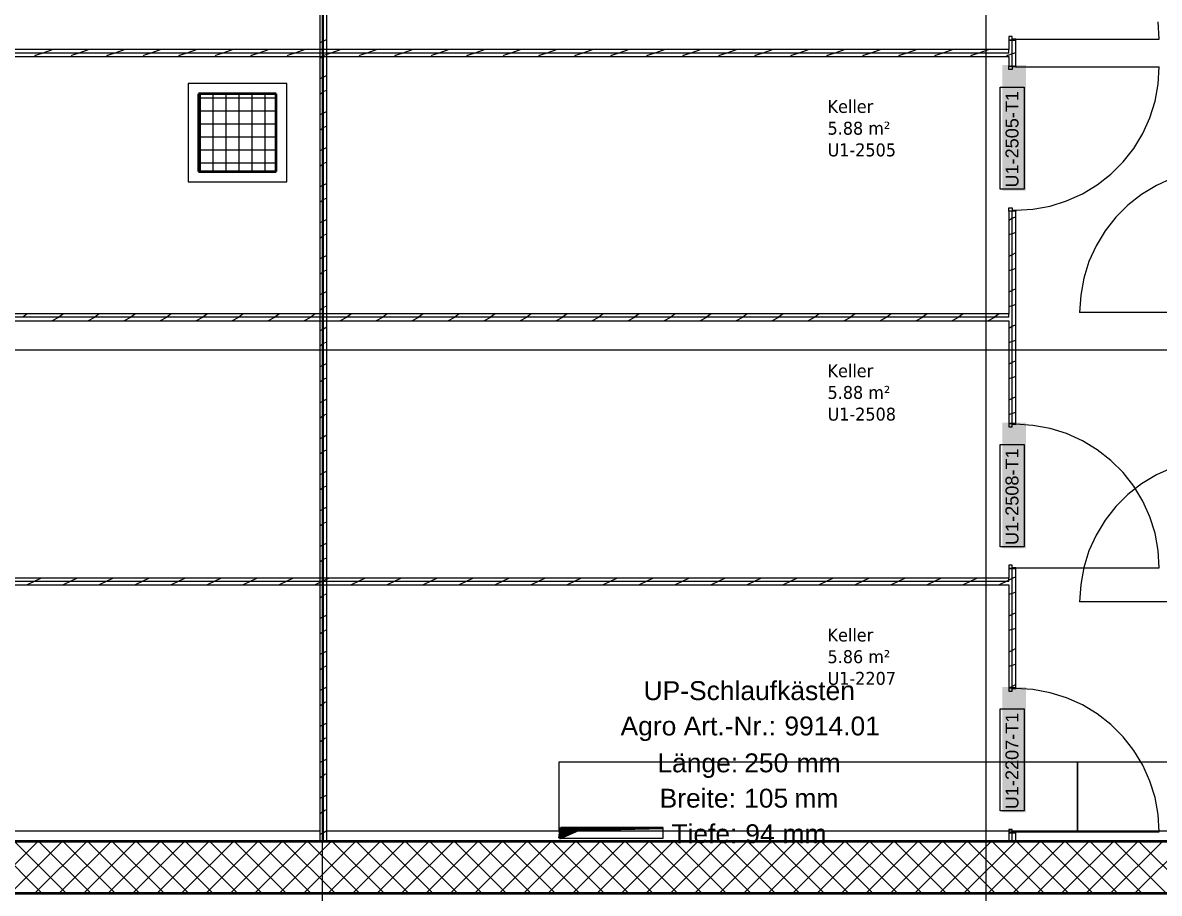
# Model space of a CAD drawing. Extents: x -882 to 613, y -179 to 707.
# Drawn here: x 176.6 to 308.1, y -84.8 to 16 of the extents above; entities that cross this region are included whole.
import ezdxf
from ezdxf.lldxf.tags import DXFTag

# ---------------------------------------------------------------- set-up
doc = ezdxf.new("R2010")
doc.units = 0
doc.linetypes.add('_Hiddenline_', pattern=[3, 2, -1])
doc.layers.get('0').update_dxf_attribs({"lineweight": 13})
for name, color, linetype, lineweight in [('A-AREA-____-IDEN', 7, 'Continuous', 5), ('A-DOOR-____-IDEN', 7, 'Continuous', 5), ('A-DOOR-FRAM-MCUT', 7, 'Continuous', 9), ('A-DOOR-OPNG-OTLN', 7, 'Continuous', 9), ('A-FLOR-____-OVHD', 7, 'Strichpunkt - Fein', 9), ('A-WALL-____-MCUT', 7, 'Continuous', 35), ('A-WALL-____-PATT', 7, 'Continuous', 35), ('A-WALL-FNSH-MCUT', 7, 'Continuous', 35), ('S-COLS-____-MCUT', 7, 'Continuous', 35), ('S-COLS-____-OTLN', 7, 'Continuous', 9), ('S-GRID-____-OTLN', 7, 'Continuous', 5)]:
    doc.layers.add(name, color=color, linetype=linetype, lineweight=lineweight)
doc.layers.add('EL01_WAN_Röhre Decke Typ', color=1, linetype='Continuous', lineweight=13, true_color=0xff0000)
doc.layers.add('EL01_WAN_Trassen', color=40, linetype='Continuous', lineweight=13, true_color=0xffbf00)
doc.styles.get("Standard").update_dxf_attribs({"font": 'arial.ttf'})
tags = doc.linetypes.add('_Rasterlinie_', pattern=[0.375, 0.2, -0.05, 0.075, -0.05]).pattern_tags.tags
tags[10:11] = [DXFTag(74, 4), DXFTag(75, 0), DXFTag(340, '0'), DXFTag(46, 1.0), DXFTag(50, 0.0), DXFTag(44, 0.0), DXFTag(45, 0.0)]
tags[8:9] = [DXFTag(74, 4), DXFTag(75, 0), DXFTag(340, '0'), DXFTag(46, 1.0), DXFTag(50, 0.0), DXFTag(44, 0.0), DXFTag(45, 0.0)]
tags[6:7] = [DXFTag(74, 4), DXFTag(75, 0), DXFTag(340, '0'), DXFTag(46, 1.0), DXFTag(50, 0.0), DXFTag(44, 0.0), DXFTag(45, 0.0)]
tags[4:5] = [DXFTag(74, 4), DXFTag(75, 0), DXFTag(340, '0'), DXFTag(46, 1.0), DXFTag(50, 0.0), DXFTag(44, 0.0), DXFTag(45, 0.0)]
tags = doc.linetypes.add('Strichpunkt - Fein', pattern=[0.2, 0.1, -0.05, 0, -0.05]).pattern_tags.tags
tags[10:11] = [DXFTag(74, 4), DXFTag(75, 0), DXFTag(340, '0'), DXFTag(46, 1.0), DXFTag(50, 0.0), DXFTag(44, 0.0), DXFTag(45, 0.0)]
tags[8:9] = [DXFTag(74, 4), DXFTag(75, 0), DXFTag(340, '0'), DXFTag(46, 1.0), DXFTag(50, 0.0), DXFTag(44, 0.0), DXFTag(45, 0.0)]
tags[6:7] = [DXFTag(74, 4), DXFTag(75, 0), DXFTag(340, '0'), DXFTag(46, 1.0), DXFTag(50, 0.0), DXFTag(44, 0.0), DXFTag(45, 0.0)]
tags[4:5] = [DXFTag(74, 4), DXFTag(75, 0), DXFTag(340, '0'), DXFTag(46, 1.0), DXFTag(50, 0.0), DXFTag(44, 0.0), DXFTag(45, 0.0)]

# ---------------------------------------------------------------- blocks, each defined once
blk = doc.blocks.new('Referenz-A0UJ2IESXE', base_point=(-902.38, -164.15))
at = {"layer": 'A-DOOR-____-IDEN', "color": 0, "linetype": 'Continuous', "ltscale": 0.13}
for p, q in [((289.7, -3.31), (289.7, 8.53)), ((289.7, 8.53), (292.48, 8.53)), ((292.48, 8.53), (292.48, -3.31)), ((292.48, -3.31), (289.7, -3.31)), ((289.7, -44.69), (289.7, -32.85)), ((289.7, -32.85), (292.48, -32.85)), ((292.48, -32.85), (292.48, -44.69)), ((292.48, -44.69), (289.7, -44.69)), ((289.7, -75.28), (289.7, -63.44)), ((289.7, -63.44), (292.48, -63.44)), ((292.48, -63.44), (292.48, -75.28)), ((292.48, -75.28), (289.7, -75.28))]:
    blk.add_line(p, q, dxfattribs=at)
at = {"layer": 'A-DOOR-____-IDEN', "color": 7, "linetype": 'Continuous', "ltscale": 0.13, "true_color": 0xffffff}
for points in [[(289.94, -3.48), (292.7, -3.48), (289.94, 11.06)], [(292.7, -3.48), (289.94, 11.06), (292.7, 11.06)], [(289.94, -44.87), (292.7, -44.87), (289.94, -30.33)], [(292.7, -44.87), (289.94, -30.33), (292.7, -30.33)], [(289.94, -75.46), (292.7, -75.46), (289.94, -60.92)], [(292.7, -75.46), (289.94, -60.92), (292.7, -60.92)]]:
    blk.add_solid(points, dxfattribs=at)
at = {"layer": 'A-DOOR-FRAM-MCUT', "color": 0, "linetype": 'Continuous', "ltscale": 0.13}
for p, q in [((291.09, 14.36), (290.69, 14.36)), ((290.69, 14.36), (290.69, 13.96)), ((290.69, 13.96), (291.49, 13.96)), ((291.09, 14.06), (291.09, 14.36)), ((291.49, 14.06), (291.09, 14.06)), ((291.49, 13.96), (291.49, 14.06)), ((290.69, 10.96), (291.49, 10.96)), ((290.69, 10.56), (290.69, 10.96)), ((291.09, 10.56), (290.69, 10.56)), ((291.09, 10.86), (291.09, 10.56)), ((291.49, 10.86), (291.09, 10.86)), ((291.49, 10.96), (291.49, 10.86)), ((290.69, -5.44), (291.09, -5.44)), ((290.69, -5.84), (290.69, -5.44)), ((291.49, -5.84), (290.69, -5.84)), ((291.09, -5.44), (291.09, -5.74)), ((291.09, -5.74), (291.49, -5.74)), ((291.49, -5.74), (291.49, -5.84)), ((291.49, -30.42), (290.69, -30.42)), ((290.69, -30.42), (290.69, -30.82)), ((290.69, -30.82), (291.09, -30.82)), ((291.09, -30.82), (291.09, -30.52)), ((291.09, -30.52), (291.49, -30.52)), ((291.49, -30.52), (291.49, -30.42)), ((291.09, -46.82), (290.69, -46.82)), ((290.69, -46.82), (290.69, -47.22)), ((290.69, -47.22), (291.49, -47.22)), ((291.09, -47.12), (291.09, -46.82)), ((291.49, -47.12), (291.09, -47.12)), ((291.49, -47.22), (291.49, -47.12)), ((291.49, -61.01), (290.69, -61.01)), ((290.69, -61.01), (290.69, -61.41)), ((290.69, -61.41), (291.09, -61.41)), ((291.09, -61.41), (291.09, -61.11)), ((291.09, -61.11), (291.49, -61.11)), ((291.49, -61.11), (291.49, -61.01)), ((291.09, -77.41), (290.69, -77.41)), ((290.69, -77.41), (290.69, -77.81)), ((291.09, -77.71), (291.09, -77.41)), ((290.69, -77.81), (291.49, -77.81)), ((291.49, -77.71), (291.09, -77.71)), ((291.49, -77.81), (291.49, -77.71))]:
    blk.add_line(p, q, dxfattribs=at)
at = {"layer": 'A-DOOR-OPNG-OTLN', "color": 0, "linetype": 'Continuous', "ltscale": 0.13}
for p, q in [((308.09, 14.06), (307.97, 16.07)), ((291.49, 14.06), (308.09, 14.06)), ((291.49, 10.86), (308.09, 10.86)), ((307.97, 8.86), (308.09, 10.86)), ((307.61, 6.89), (307.97, 8.86)), ((307.01, 4.98), (307.61, 6.89)), ((306.19, 3.15), (307.01, 4.98)), ((305.15, 1.43), (306.19, 3.15)), ((303.91, -0.14), (305.15, 1.43)), ((302.5, -1.56), (303.91, -0.14)), ((300.92, -2.8), (302.5, -1.56)), ((309.6, -2.04), (307.77, -2.86)), ((297.37, -4.66), (299.2, -3.83)), ((299.2, -3.83), (300.92, -2.8)), ((306.06, -3.9), (304.48, -5.13)), ((307.77, -2.86), (306.06, -3.9)), ((293.49, -5.61), (295.46, -5.25)), ((295.46, -5.25), (297.37, -4.66)), ((304.48, -5.13), (303.06, -6.55)), ((291.49, -5.74), (293.49, -5.61)), ((303.06, -6.55), (301.83, -8.13)), ((301.83, -8.13), (300.79, -9.84)), ((300.79, -9.84), (299.97, -11.67)), ((299.97, -11.67), (299.37, -13.59)), ((299.37, -13.59), (299.01, -15.56)), ((299.01, -15.56), (298.89, -17.56)), ((315.49, -17.56), (298.89, -17.56)), ((293.49, -30.64), (291.49, -30.52)), ((295.46, -31), (293.49, -30.64)), ((297.37, -31.6), (295.46, -31)), ((299.2, -32.42), (297.37, -31.6)), ((300.92, -33.46), (299.2, -32.42)), ((302.5, -34.69), (300.92, -33.46)), ((303.91, -36.11), (302.5, -34.69)), ((305.15, -37.69), (303.91, -36.11)), ((307.77, -36.36), (306.06, -37.4)), ((309.6, -35.54), (307.77, -36.36)), ((306.06, -37.4), (304.48, -38.63)), ((306.19, -39.4), (305.15, -37.69)), ((304.48, -38.63), (303.06, -40.05)), ((307.01, -41.23), (306.19, -39.4)), ((303.06, -40.05), (301.83, -41.63)), ((301.83, -41.63), (300.79, -43.34)), ((307.61, -43.14), (307.01, -41.23)), ((300.79, -43.34), (299.97, -45.17)), ((307.97, -45.12), (307.61, -43.14)), ((299.97, -45.17), (299.37, -47.09)), ((308.09, -47.12), (307.97, -45.12)), ((291.49, -47.12), (308.09, -47.12)), ((299.37, -47.09), (299.01, -49.06)), ((299.01, -49.06), (298.89, -51.06)), ((315.49, -51.06), (298.89, -51.06)), ((293.49, -61.23), (291.49, -61.11)), ((295.46, -61.59), (293.49, -61.23)), ((297.37, -62.19), (295.46, -61.59)), ((299.2, -63.01), (297.37, -62.19)), ((300.92, -64.05), (299.2, -63.01)), ((302.5, -65.28), (300.92, -64.05)), ((303.91, -66.7), (302.5, -65.28)), ((305.15, -68.28), (303.91, -66.7)), ((306.19, -69.99), (305.15, -68.28)), ((307.01, -71.82), (306.19, -69.99)), ((307.61, -73.74), (307.01, -71.82)), ((307.97, -75.71), (307.61, -73.74)), ((308.09, -77.71), (307.97, -75.71)), ((291.49, -77.71), (308.09, -77.71))]:
    blk.add_line(p, q, dxfattribs=at)
at = {"layer": 'A-FLOR-____-OVHD', "color": 0, "linetype": 'Strichpunkt - Fein', "ltscale": 0.13}
for p, q in [((207.14, 8.94), (195.74, 8.94)), ((195.74, 8.94), (195.74, -2.46)), ((207.14, -2.46), (207.14, 8.94)), ((195.74, -2.46), (207.14, -2.46)), ((210.99, -77.61), (141.19, -77.61)), ((359.69, -77.61), (211.79, -77.61)), ((391.8, -78.81), (220.29, -78.81))]:
    blk.add_line(p, q, dxfattribs=at)
at = {"layer": 'A-WALL-____-MCUT', "color": 0, "linetype": 'Continuous', "lineweight": 9, "ltscale": 0.13}
for p, q in [((211.39, -78.81), (211.39, 99.29)), ((291.09, 10.96), (291.09, 13.96)), ((290.69, 12.46), (136.29, 12.46)), ((290.69, 12.46), (290.69, 12.86)), ((291.09, -30.42), (291.09, -5.84)), ((290.69, -18.13), (141.19, -18.13)), ((290.69, -18.13), (290.69, -17.73)), ((291.09, -61.01), (291.09, -47.22)), ((290.69, -48.72), (290.69, -48.32)), ((290.69, -48.72), (135.89, -48.72)), ((291.09, -78.81), (291.09, -77.81))]:
    blk.add_line(p, q, dxfattribs=at)
at = {"layer": 'A-WALL-____-MCUT', "color": 0, "linetype": 'Continuous', "ltscale": 0.35}
for p, q in [((360.89, -78.81), (146.29, -78.81)), ((105.49, -84.81), (372.89, -84.81))]:
    blk.add_line(p, q, dxfattribs=at)
at = {"layer": 'A-WALL-____-PATT', "color": 0, "linetype": 'Continuous', "lineweight": 9, "ltscale": 0.13}
for p, q in [((211.39, 13.83), (210.99, 13.63)), ((211.79, 14.03), (211.39, 13.83)), ((290.8, 13.96), (290.69, 13.91)), ((178.16, 12.2), (177.98, 12.06)), ((178.94, 12.46), (178.2, 12.22)), ((180.14, 12.86), (178.94, 12.46)), ((182.33, 12.2), (182.15, 12.06)), ((183.1, 12.46), (182.36, 12.22)), ((184.3, 12.86), (183.1, 12.46)), ((186.49, 12.2), (186.31, 12.06)), ((187.27, 12.46), (186.53, 12.22)), ((188.47, 12.86), (187.27, 12.46)), ((190.66, 12.2), (190.48, 12.06)), ((191.43, 12.46), (190.69, 12.22)), ((192.63, 12.86), (191.43, 12.46)), ((194.83, 12.2), (194.64, 12.06)), ((195.6, 12.46), (194.86, 12.22)), ((196.8, 12.86), (195.6, 12.46)), ((198.99, 12.2), (198.81, 12.06)), ((199.76, 12.46), (199.02, 12.22)), ((200.96, 12.86), (199.76, 12.46)), ((203.16, 12.2), (202.97, 12.06)), ((203.92, 12.46), (203.19, 12.22)), ((205.12, 12.86), (203.92, 12.46)), ((207.32, 12.2), (207.14, 12.06)), ((208.09, 12.46), (207.35, 12.22)), ((209.29, 12.86), (208.09, 12.46)), ((211.39, 12.13), (210.99, 11.83)), ((211.49, 12.2), (211.39, 12.13)), ((211.79, 12.31), (211.52, 12.22)), ((212.25, 12.46), (211.79, 12.31)), ((213.45, 12.86), (212.25, 12.46)), ((215.65, 12.2), (215.47, 12.06)), ((216.42, 12.46), (215.68, 12.22)), ((217.62, 12.86), (216.42, 12.46)), ((219.82, 12.2), (219.63, 12.06)), ((220.58, 12.46), (219.85, 12.22)), ((221.78, 12.86), (220.58, 12.46)), ((223.98, 12.2), (223.8, 12.06)), ((224.75, 12.46), (224.01, 12.22)), ((225.95, 12.86), (224.75, 12.46)), ((228.15, 12.21), (227.96, 12.06)), ((228.91, 12.46), (228.18, 12.22)), ((230.11, 12.86), (228.91, 12.46)), ((232.31, 12.21), (232.13, 12.06)), ((233.08, 12.46), (232.34, 12.22)), ((234.28, 12.86), (233.08, 12.46)), ((236.48, 12.21), (236.29, 12.06)), ((237.24, 12.46), (236.51, 12.22)), ((238.44, 12.86), (237.24, 12.46)), ((240.64, 12.21), (240.46, 12.06)), ((241.41, 12.46), (240.67, 12.22)), ((242.61, 12.86), (241.41, 12.46)), ((244.81, 12.21), (244.62, 12.06)), ((245.57, 12.46), (244.84, 12.22)), ((246.77, 12.86), (245.57, 12.46)), ((248.97, 12.21), (248.79, 12.06)), ((249.74, 12.46), (249, 12.22)), ((250.94, 12.86), (249.74, 12.46)), ((253.14, 12.21), (252.95, 12.06)), ((253.9, 12.46), (253.17, 12.22)), ((255.1, 12.86), (253.9, 12.46)), ((257.3, 12.21), (257.12, 12.06)), ((258.07, 12.46), (257.33, 12.22)), ((259.27, 12.86), (258.07, 12.46)), ((261.47, 12.21), (261.28, 12.06)), ((262.23, 12.46), (261.5, 12.22)), ((263.43, 12.86), (262.23, 12.46)), ((265.64, 12.21), (265.45, 12.06)), ((266.4, 12.46), (265.66, 12.22)), ((267.6, 12.86), (266.4, 12.46)), ((269.8, 12.21), (269.61, 12.06)), ((270.56, 12.46), (269.83, 12.22)), ((271.76, 12.86), (270.56, 12.46)), ((273.97, 12.21), (273.78, 12.06)), ((274.72, 12.46), (274, 12.22)), ((275.92, 12.86), (274.72, 12.46)), ((278.13, 12.21), (277.94, 12.06)), ((278.89, 12.46), (278.16, 12.22)), ((280.09, 12.86), (278.89, 12.46)), ((282.3, 12.21), (282.11, 12.06)), ((283.05, 12.46), (282.33, 12.22)), ((284.25, 12.86), (283.05, 12.46)), ((286.46, 12.21), (286.27, 12.06)), ((287.22, 12.46), (286.49, 12.22)), ((288.42, 12.86), (287.22, 12.46)), ((290.63, 12.21), (290.44, 12.06)), ((290.69, 12.23), (290.66, 12.22)), ((291.09, 12.37), (290.69, 12.23)), ((291.49, 12.5), (291.09, 12.37)), ((211.39, 9.66), (210.99, 9.46)), ((211.79, 9.86), (211.39, 9.66)), ((211.39, 7.97), (210.99, 7.67)), ((211.49, 8.04), (211.39, 7.97)), ((211.79, 8.14), (211.52, 8.05)), ((211.39, 5.5), (210.99, 5.3)), ((211.79, 5.7), (211.39, 5.5)), ((211.79, 3.98), (211.52, 3.89)), ((211.39, 3.8), (210.99, 3.5)), ((211.49, 3.87), (211.39, 3.8)), ((211.39, 1.33), (210.99, 1.13)), ((211.79, 1.53), (211.39, 1.33)), ((211.39, -0.36), (210.99, -0.66)), ((211.49, -0.29), (211.39, -0.36)), ((211.79, -0.18), (211.52, -0.27)), ((211.39, -2.83), (210.99, -3.03)), ((211.79, -2.63), (211.39, -2.83)), ((211.39, -4.53), (210.99, -4.83)), ((211.49, -4.45), (211.39, -4.53)), ((211.79, -4.35), (211.52, -4.44)), ((291.49, -6.51), (291.09, -6.71)), ((211.39, -7), (210.99, -7.2)), ((211.79, -6.8), (211.39, -7)), ((291.09, -6.71), (290.69, -6.91)), ((211.39, -8.69), (210.99, -8.99)), ((211.49, -8.62), (211.39, -8.69)), ((211.79, -8.51), (211.52, -8.6)), ((291.09, -8.46), (290.69, -8.59)), ((291.49, -8.32), (291.09, -8.46)), ((211.39, -11.16), (210.99, -11.36)), ((211.79, -10.96), (211.39, -11.16)), ((291.09, -10.88), (290.69, -11.08)), ((291.49, -10.68), (291.09, -10.88)), ((211.39, -12.86), (210.99, -13.16)), ((211.49, -12.78), (211.39, -12.86)), ((211.79, -12.68), (211.52, -12.77)), ((291.09, -12.62), (290.69, -12.76)), ((291.49, -12.49), (291.09, -12.62)), ((211.39, -15.33), (210.99, -15.53)), ((211.79, -15.13), (211.39, -15.33)), ((291.09, -15.04), (290.69, -15.24)), ((291.49, -14.84), (291.09, -15.04)), ((211.39, -17.02), (210.99, -17.32)), ((211.49, -16.95), (211.39, -17.02)), ((211.79, -16.84), (211.52, -16.93)), ((291.09, -16.79), (290.69, -16.92)), ((291.49, -16.65), (291.09, -16.79)), ((177.13, -17.73), (176.6, -18.13)), ((180.73, -18.16), (180, -18.53)), ((180.76, -18.13), (180.67, -18.2)), ((181.3, -17.73), (180.76, -18.13)), ((184.89, -18.16), (184.17, -18.53)), ((184.93, -18.13), (184.83, -18.2)), ((185.46, -17.73), (184.93, -18.13)), ((189.06, -18.16), (188.33, -18.53)), ((189.09, -18.13), (189, -18.2)), ((189.63, -17.73), (189.09, -18.13)), ((193.22, -18.16), (192.5, -18.53)), ((193.26, -18.13), (193.16, -18.2)), ((193.79, -17.73), (193.26, -18.13)), ((197.39, -18.16), (196.66, -18.53)), ((197.42, -18.13), (197.33, -18.2)), ((197.96, -17.73), (197.42, -18.13)), ((201.55, -18.16), (200.83, -18.53)), ((201.59, -18.13), (201.49, -18.2)), ((202.12, -17.73), (201.59, -18.13)), ((205.72, -18.16), (204.99, -18.53)), ((205.75, -18.13), (205.66, -18.2)), ((206.29, -17.73), (205.75, -18.13)), ((209.88, -18.16), (209.16, -18.53)), ((209.92, -18.13), (209.82, -18.2)), ((210.45, -17.73), (209.92, -18.13)), ((214.05, -18.16), (213.32, -18.53)), ((214.08, -18.13), (213.99, -18.2)), ((214.62, -17.73), (214.08, -18.13)), ((218.21, -18.16), (217.49, -18.53)), ((218.25, -18.13), (218.15, -18.2)), ((218.78, -17.73), (218.25, -18.13)), ((222.38, -18.16), (221.65, -18.53)), ((222.41, -18.13), (222.32, -18.2)), ((222.95, -17.73), (222.41, -18.13)), ((226.54, -18.16), (225.82, -18.53)), ((226.58, -18.13), (226.49, -18.2)), ((227.11, -17.73), (226.58, -18.13)), ((230.71, -18.16), (229.98, -18.53)), ((230.74, -18.13), (230.65, -18.2)), ((231.28, -17.73), (230.74, -18.13)), ((234.87, -18.16), (234.15, -18.53)), ((234.91, -18.13), (234.82, -18.2)), ((235.44, -17.73), (234.91, -18.13)), ((239.04, -18.16), (238.31, -18.53)), ((239.07, -18.13), (238.98, -18.2)), ((239.61, -17.73), (239.07, -18.13)), ((243.2, -18.16), (242.48, -18.53)), ((243.24, -18.13), (243.15, -18.2)), ((243.77, -17.73), (243.24, -18.13)), ((247.37, -18.16), (246.64, -18.53)), ((247.4, -18.13), (247.31, -18.2)), ((247.94, -17.73), (247.4, -18.13)), ((251.53, -18.16), (250.8, -18.53)), ((251.57, -18.13), (251.48, -18.2)), ((252.1, -17.73), (251.57, -18.13)), ((255.7, -18.16), (254.97, -18.53)), ((255.73, -18.13), (255.64, -18.19)), ((256.27, -17.73), (255.73, -18.13)), ((259.86, -18.16), (259.13, -18.53)), ((259.9, -18.13), (259.81, -18.19)), ((260.43, -17.73), (259.9, -18.13)), ((264.03, -18.16), (263.3, -18.53)), ((264.06, -18.13), (263.97, -18.19)), ((264.6, -17.73), (264.06, -18.13)), ((268.19, -18.16), (267.46, -18.53)), ((268.23, -18.13), (268.14, -18.19)), ((268.76, -17.73), (268.23, -18.13)), ((272.36, -18.16), (271.63, -18.53)), ((272.39, -18.13), (272.3, -18.19)), ((272.93, -17.73), (272.39, -18.13)), ((276.52, -18.16), (275.79, -18.53)), ((276.56, -18.13), (276.47, -18.19)), ((277.09, -17.73), (276.56, -18.13)), ((280.69, -18.16), (279.96, -18.53)), ((280.72, -18.13), (280.63, -18.19)), ((281.26, -17.73), (280.72, -18.13)), ((284.85, -18.16), (284.12, -18.53)), ((284.89, -18.13), (284.8, -18.19)), ((285.42, -17.73), (284.89, -18.13)), ((289.02, -18.16), (288.29, -18.53)), ((289.05, -18.13), (288.96, -18.19)), ((289.59, -17.73), (289.05, -18.13)), ((211.39, -19.49), (210.99, -19.69)), ((211.79, -19.29), (211.39, -19.49)), ((291.09, -19.21), (290.69, -19.41)), ((291.49, -19.01), (291.09, -19.21)), ((211.79, -21.01), (211.52, -21.1)), ((291.09, -20.95), (290.69, -21.09)), ((291.49, -20.82), (291.09, -20.95)), ((211.39, -21.19), (210.99, -21.49)), ((211.49, -21.11), (211.39, -21.19)), ((211.39, -23.66), (210.99, -23.86)), ((211.79, -23.46), (211.39, -23.66)), ((291.09, -23.37), (290.69, -23.57)), ((291.49, -23.17), (291.09, -23.37)), ((291.49, -24.98), (291.09, -25.12)), ((211.39, -25.35), (210.99, -25.65)), ((211.49, -25.28), (211.39, -25.35)), ((211.79, -25.17), (211.52, -25.26)), ((291.09, -25.12), (290.69, -25.25)), ((291.09, -27.54), (290.69, -27.74)), ((291.49, -27.34), (291.09, -27.54)), ((211.39, -27.82), (210.99, -28.02)), ((211.79, -27.62), (211.39, -27.82)), ((211.39, -29.52), (210.99, -29.82)), ((211.49, -29.44), (211.39, -29.52)), ((211.79, -29.34), (211.52, -29.43)), ((291.09, -29.28), (290.69, -29.41)), ((291.49, -29.15), (291.09, -29.28)), ((211.39, -31.99), (210.99, -32.19)), ((211.79, -31.79), (211.39, -31.99)), ((211.39, -33.68), (210.99, -33.98)), ((211.49, -33.61), (211.39, -33.68)), ((211.79, -33.5), (211.52, -33.59)), ((211.39, -36.15), (210.99, -36.35)), ((211.79, -35.95), (211.39, -36.15)), ((211.39, -37.85), (210.99, -38.15)), ((211.49, -37.77), (211.39, -37.85)), ((211.79, -37.67), (211.52, -37.76)), ((211.39, -40.32), (210.99, -40.52)), ((211.79, -40.12), (211.39, -40.32)), ((211.39, -42.01), (210.99, -42.31)), ((211.49, -41.94), (211.39, -42.01)), ((211.79, -41.83), (211.52, -41.92)), ((211.39, -44.48), (210.99, -44.68)), ((211.79, -44.28), (211.39, -44.48)), ((211.79, -46), (211.52, -46.09)), ((211.39, -46.18), (210.99, -46.48)), ((211.49, -46.1), (211.39, -46.18)), ((178.73, -48.32), (177.93, -48.72)), ((182.89, -48.32), (182.09, -48.72)), ((187.06, -48.32), (186.26, -48.72)), ((191.22, -48.32), (190.42, -48.72)), ((195.39, -48.32), (194.59, -48.72)), ((199.55, -48.32), (198.75, -48.72)), ((203.72, -48.32), (202.92, -48.72)), ((207.88, -48.32), (207.08, -48.72)), ((211.39, -48.65), (210.99, -48.85)), ((211.79, -48.45), (211.39, -48.65)), ((212.05, -48.32), (211.79, -48.45)), ((216.21, -48.32), (215.41, -48.72)), ((220.38, -48.32), (219.58, -48.72)), ((224.54, -48.32), (223.74, -48.72)), ((228.71, -48.32), (227.91, -48.72)), ((232.87, -48.32), (232.07, -48.72)), ((237.04, -48.32), (236.24, -48.72)), ((241.2, -48.32), (240.4, -48.72)), ((245.37, -48.32), (244.57, -48.72)), ((249.53, -48.32), (248.73, -48.72)), ((253.7, -48.32), (252.9, -48.72)), ((257.86, -48.32), (257.06, -48.72)), ((262.03, -48.32), (261.23, -48.72)), ((266.19, -48.32), (265.39, -48.72)), ((270.36, -48.32), (269.56, -48.72)), ((274.52, -48.32), (273.72, -48.72)), ((278.69, -48.32), (277.89, -48.72)), ((282.85, -48.32), (282.05, -48.72)), ((287.02, -48.32), (286.22, -48.72)), ((290.69, -48.56), (290.38, -48.72)), ((291.09, -48.36), (290.69, -48.56)), ((291.49, -48.16), (291.09, -48.36)), ((177.93, -48.72), (177.13, -49.12)), ((182.09, -48.72), (181.29, -49.12)), ((186.26, -48.72), (185.46, -49.12)), ((190.42, -48.72), (189.62, -49.12)), ((194.59, -48.72), (193.79, -49.12)), ((198.75, -48.72), (197.95, -49.12)), ((202.92, -48.72), (202.12, -49.12)), ((207.08, -48.72), (206.28, -49.12)), ((210.99, -48.85), (210.45, -49.12)), ((215.41, -48.72), (214.61, -49.12)), ((219.58, -48.72), (218.78, -49.12)), ((223.74, -48.72), (222.94, -49.12)), ((227.91, -48.72), (227.11, -49.12)), ((232.07, -48.72), (231.27, -49.12)), ((236.24, -48.72), (235.44, -49.12)), ((240.4, -48.72), (239.6, -49.12)), ((244.57, -48.72), (243.77, -49.12)), ((248.73, -48.72), (247.93, -49.12)), ((252.9, -48.72), (252.1, -49.12)), ((257.06, -48.72), (256.26, -49.12)), ((261.23, -48.72), (260.43, -49.12)), ((265.39, -48.72), (264.59, -49.12)), ((269.56, -48.72), (268.76, -49.12)), ((273.72, -48.72), (272.92, -49.12)), ((277.89, -48.72), (277.09, -49.12)), ((282.05, -48.72), (281.25, -49.12)), ((286.22, -48.72), (285.42, -49.12)), ((290.38, -48.72), (289.58, -49.12)), ((211.39, -50.34), (210.99, -50.64)), ((211.49, -50.27), (211.39, -50.34)), ((211.79, -50.16), (211.52, -50.25)), ((291.09, -50.1), (290.69, -50.24)), ((291.49, -49.97), (291.09, -50.1)), ((291.09, -52.53), (290.69, -52.73)), ((291.49, -52.33), (291.09, -52.53)), ((211.39, -52.81), (210.99, -53.01)), ((211.79, -52.61), (211.39, -52.81)), ((211.39, -54.51), (210.99, -54.81)), ((211.49, -54.43), (211.39, -54.51)), ((211.79, -54.33), (211.52, -54.41)), ((291.09, -54.27), (290.69, -54.4)), ((291.49, -54.14), (291.09, -54.27)), ((291.49, -56.49), (291.09, -56.69)), ((211.39, -56.98), (210.99, -57.18)), ((211.79, -56.78), (211.39, -56.98)), ((291.09, -56.69), (290.69, -56.89)), ((211.39, -58.67), (210.99, -58.97)), ((211.49, -58.59), (211.39, -58.67)), ((211.79, -58.49), (211.52, -58.58)), ((291.09, -58.43), (290.69, -58.57)), ((291.49, -58.3), (291.09, -58.43)), ((211.39, -61.14), (210.99, -61.34)), ((211.79, -60.94), (211.39, -61.14)), ((291.09, -60.86), (290.79, -61.01)), ((291.49, -60.66), (291.09, -60.86)), ((211.39, -62.84), (210.99, -63.14)), ((211.5, -62.76), (211.39, -62.84)), ((211.79, -62.66), (211.52, -62.74)), ((211.39, -65.31), (210.99, -65.51)), ((211.79, -65.11), (211.39, -65.31)), ((211.39, -67), (210.99, -67.3)), ((211.5, -66.92), (211.39, -67)), ((211.79, -66.82), (211.52, -66.91)), ((211.39, -69.47), (210.99, -69.67)), ((211.79, -69.27), (211.39, -69.47)), ((211.79, -70.99), (211.52, -71.07)), ((211.39, -71.17), (210.99, -71.47)), ((211.5, -71.09), (211.39, -71.17)), ((211.39, -73.64), (210.99, -73.84)), ((211.79, -73.44), (211.39, -73.64)), ((211.39, -75.33), (210.99, -75.63)), ((211.5, -75.25), (211.39, -75.33)), ((211.79, -75.15), (211.52, -75.24)), ((172.35, -84.81), (178.35, -78.81)), ((178.81, -84.81), (172.81, -78.81)), ((175.18, -84.81), (181.18, -78.81)), ((181.63, -84.81), (175.63, -78.81)), ((178.01, -84.81), (184.01, -78.81)), ((184.46, -84.81), (178.46, -78.81)), ((180.83, -84.81), (186.83, -78.81)), ((187.29, -84.81), (181.29, -78.81)), ((183.66, -84.81), (189.66, -78.81)), ((190.12, -84.81), (184.12, -78.81)), ((186.49, -84.81), (192.49, -78.81)), ((192.95, -84.81), (186.95, -78.81)), ((189.32, -84.81), (195.32, -78.81)), ((195.78, -84.81), (189.78, -78.81)), ((192.15, -84.81), (198.15, -78.81)), ((198.6, -84.81), (192.6, -78.81)), ((194.98, -84.81), (200.98, -78.81)), ((201.43, -84.81), (195.43, -78.81)), ((197.81, -84.81), (203.81, -78.81)), ((204.26, -84.81), (198.26, -78.81)), ((200.63, -84.81), (206.63, -78.81)), ((207.09, -84.81), (201.09, -78.81)), ((203.46, -84.81), (209.46, -78.81)), ((209.92, -84.81), (203.92, -78.81)), ((206.29, -84.81), (212.29, -78.81)), ((212.75, -84.81), (206.75, -78.81)), ((209.12, -84.81), (215.12, -78.81)), ((215.58, -84.81), (209.58, -78.81)), ((211.39, -77.8), (210.99, -78)), ((211.79, -77.6), (211.39, -77.8)), ((211.95, -84.81), (217.95, -78.81)), ((218.4, -84.81), (212.4, -78.81)), ((214.78, -84.81), (220.78, -78.81)), ((221.23, -84.81), (215.23, -78.81)), ((217.6, -84.81), (223.6, -78.81)), ((224.06, -84.81), (218.06, -78.81)), ((220.43, -84.81), (226.43, -78.81)), ((226.89, -84.81), (220.89, -78.81)), ((223.26, -84.81), (229.26, -78.81)), ((229.72, -84.81), (223.72, -78.81)), ((226.09, -84.81), (232.09, -78.81)), ((232.55, -84.81), (226.55, -78.81)), ((228.92, -84.81), (234.92, -78.81)), ((235.37, -84.81), (229.37, -78.81)), ((231.75, -84.81), (237.75, -78.81)), ((238.2, -84.81), (232.2, -78.81)), ((234.57, -84.81), (240.57, -78.81)), ((241.03, -84.81), (235.03, -78.81)), ((237.4, -84.81), (243.4, -78.81)), ((243.86, -84.81), (237.86, -78.81)), ((240.23, -84.81), (246.23, -78.81)), ((246.69, -84.81), (240.69, -78.81)), ((243.06, -84.81), (249.06, -78.81)), ((249.52, -84.81), (243.52, -78.81)), ((245.89, -84.81), (251.89, -78.81)), ((252.35, -84.81), (246.35, -78.81)), ((248.72, -84.81), (254.72, -78.81)), ((255.17, -84.81), (249.17, -78.81)), ((251.55, -84.81), (257.55, -78.81)), ((258, -84.81), (252, -78.81)), ((254.37, -84.81), (260.37, -78.81)), ((260.83, -84.81), (254.83, -78.81)), ((257.2, -84.81), (263.2, -78.81)), ((263.66, -84.81), (257.66, -78.81)), ((260.03, -84.81), (266.03, -78.81)), ((266.49, -84.81), (260.49, -78.81)), ((262.86, -84.81), (268.86, -78.81)), ((269.32, -84.81), (263.32, -78.81)), ((265.69, -84.81), (271.69, -78.81)), ((272.14, -84.81), (266.14, -78.81)), ((268.52, -84.81), (274.52, -78.81)), ((274.97, -84.81), (268.97, -78.81)), ((271.34, -84.81), (277.34, -78.81)), ((277.8, -84.81), (271.8, -78.81)), ((274.17, -84.81), (280.17, -78.81)), ((280.63, -84.81), (274.63, -78.81)), ((277, -84.81), (283, -78.81)), ((283.46, -84.81), (277.46, -78.81)), ((279.83, -84.81), (285.83, -78.81)), ((286.29, -84.81), (280.29, -78.81)), ((282.66, -84.81), (288.66, -78.81)), ((289.11, -84.81), (283.11, -78.81)), ((285.49, -84.81), (291.49, -78.81)), ((291.94, -84.81), (285.94, -78.81)), ((288.32, -84.81), (294.32, -78.81)), ((294.77, -84.81), (288.77, -78.81)), ((291.14, -84.81), (297.14, -78.81)), ((297.6, -84.81), (291.6, -78.81)), ((293.97, -84.81), (299.97, -78.81)), ((300.43, -84.81), (294.43, -78.81)), ((296.8, -84.81), (302.8, -78.81)), ((303.26, -84.81), (297.26, -78.81)), ((299.63, -84.81), (305.63, -78.81)), ((306.09, -84.81), (300.09, -78.81)), ((302.46, -84.81), (308.46, -78.81)), ((308.91, -84.81), (302.91, -78.81)), ((305.29, -84.81), (311.29, -78.81)), ((311.74, -84.81), (305.74, -78.81))]:
    blk.add_line(p, q, dxfattribs=at)
at = {"layer": 'A-WALL-FNSH-MCUT', "color": 0, "linetype": 'Continuous', "lineweight": 9, "ltscale": 0.13}
for p, q in [((210.99, 99.29), (210.99, -78.81)), ((211.79, -78.81), (211.79, 99.29)), ((290.69, 13.96), (290.69, 12.86)), ((291.49, 13.96), (290.69, 13.96)), ((291.49, 10.96), (291.49, 13.96)), ((290.69, 12.86), (136.29, 12.86)), ((136.29, 12.06), (290.69, 12.06)), ((290.69, 12.06), (290.69, 10.96)), ((290.69, 10.96), (291.49, 10.96)), ((290.69, -5.84), (290.69, -17.73)), ((291.49, -5.84), (290.69, -5.84)), ((291.49, -30.42), (291.49, -5.84)), ((290.69, -17.73), (141.19, -17.73)), ((141.19, -18.53), (290.69, -18.53)), ((290.69, -18.53), (290.69, -30.42)), ((290.69, -30.42), (291.49, -30.42)), ((290.69, -47.22), (290.69, -48.32)), ((291.49, -47.22), (290.69, -47.22)), ((291.49, -61.01), (291.49, -47.22)), ((290.69, -48.32), (136.29, -48.32)), ((146.29, -49.12), (290.69, -49.12)), ((290.69, -49.12), (290.69, -61.01)), ((290.69, -61.01), (291.49, -61.01)), ((290.69, -77.81), (290.69, -78.81)), ((291.49, -77.81), (290.69, -77.81)), ((291.49, -78.81), (291.49, -77.81))]:
    blk.add_line(p, q, dxfattribs=at)
at = {"layer": 'S-COLS-____-MCUT', "color": 0, "linetype": 'Continuous', "ltscale": 0.35}
for p, q in [((196.94, 7.74), (196.94, -1.26)), ((205.94, 7.74), (196.94, 7.74)), ((205.94, -1.26), (205.94, 7.74)), ((196.94, -1.26), (205.94, -1.26))]:
    blk.add_line(p, q, dxfattribs=at)
at = {"layer": 'S-COLS-____-OTLN', "color": 0, "linetype": 'Continuous', "ltscale": 0.13}
for p, q in [((196.94, 7.26), (205.94, 7.26)), ((197.15, -1.26), (197.15, 7.74)), ((198.65, -1.26), (198.65, 7.74)), ((200.15, -1.26), (200.15, 7.74)), ((201.65, -1.26), (201.65, 7.74)), ((203.15, -1.26), (203.15, 7.74)), ((204.65, -1.26), (204.65, 7.74)), ((196.94, 5.76), (205.94, 5.76)), ((196.94, 4.26), (205.94, 4.26)), ((196.94, 2.76), (205.94, 2.76)), ((196.94, 1.26), (205.94, 1.26)), ((196.94, -0.24), (205.94, -0.24))]:
    blk.add_line(p, q, dxfattribs=at)
at = {"layer": 'S-GRID-____-OTLN', "color": 0, "linetype": '_Rasterlinie_', "ltscale": 0.13}
for p, q in [((211.29, -116.81), (211.29, 660.29)), ((288.09, -116.81), (288.09, 660.29)), ((73.49, -21.91), (391.8, -21.91)), ((73.49, -84.81), (391.8, -84.81))]:
    blk.add_line(p, q, dxfattribs=at)
at = {"layer": 'A-AREA-____-IDEN', "color": 0, "linetype": 'Continuous', "ltscale": 0.13, "char_height": 1.5, "attachment_point": 1}
for s, insert in [('{\\W0.9;\\fVerdana;Keller}', (269.72, 7.03)), ('{\\W0.9;\\fVerdana;5.88 m²}', (269.72, 4.51)), ('{\\W0.9;\\fVerdana;U1-2505}', (269.72, 2)), ('{\\W0.9;\\fVerdana;Keller}', (269.72, -23.57)), ('{\\W0.9;\\fVerdana;5.88 m²}', (269.72, -26.08)), ('{\\W0.9;\\fVerdana;U1-2508}', (269.72, -28.59)), ('{\\W0.9;\\fVerdana;Keller}', (269.72, -54.16)), ('{\\W0.9;\\fVerdana;5.86 m²}', (269.72, -56.67)), ('{\\W0.9;\\fVerdana;U1-2207}', (269.72, -59.18))]:
    blk.add_mtext(s, dxfattribs=dict(at, insert=insert))
at = {"layer": 'A-DOOR-____-IDEN', "color": 0, "linetype": 'Continuous', "ltscale": 0.13, "char_height": 1.5, "attachment_point": 1, "rotation": 90}
for s, insert in [('{\\fArial;U1-2505-T1}', (290.31, -3.11)), ('{\\fArial;U1-2508-T1}', (290.31, -44.49)), ('{\\fArial;U1-2207-T1}', (290.31, -75.08))]:
    blk.add_mtext(s, dxfattribs=dict(at, insert=insert))
blk = doc.blocks.new('Kabelkanal-A0UJ2IG2XE', base_point=(238.7, -78.43))
at = {"color": 0, "linetype": 'ByBlock', "lineweight": -2, "ltscale": 0.13}
for p, q in [((238.7, -78.43), (238.7, -77.23)), ((238.7, -77.23), (250.7, -77.23)), ((250.7, -78.43), (250.7, -77.23)), ((238.7, -78.43), (250.7, -78.43))]:
    blk.add_line(p, q, dxfattribs=at)
at = {"color": 0, "lineweight": 35}
for p, q in [((238.7, -78.43), (238.87, -77.25)), ((238.7, -78.43), (239.22, -77.29)), ((238.7, -78.43), (239.56, -77.32)), ((238.7, -78.43), (239.9, -77.35)), ((238.7, -78.43), (240.24, -77.39)), ((238.7, -78.43), (240.58, -77.42)), ((238.7, -78.43), (240.92, -77.46)), ((238.87, -77.25), (250.7, -77.23)), ((239.22, -77.29), (250.7, -77.23)), ((239.56, -77.32), (250.7, -77.23)), ((239.9, -77.35), (250.7, -77.23)), ((240.24, -77.39), (250.7, -77.23)), ((240.58, -77.42), (250.7, -77.23)), ((240.92, -77.46), (250.7, -77.23))]:
    blk.add_line(p, q, dxfattribs=at)
at = {"color": 0, "linetype": '_Hiddenline_', "lineweight": 18}
for p, q in [((240.8, -77.44), (238.7, -78.43)), ((250.7, -77.23), (240.8, -77.44))]:
    blk.add_line(p, q, dxfattribs=at)
blk = doc.blocks.new('Kabelkanal-A0UJ2IGQXE', base_point=(238.65, -77.61))
at = {"color": 0, "linetype": 'ByBlock', "lineweight": -2, "ltscale": 0.13}
for p, q in [((238.65, -77.61), (238.65, -69.61)), ((238.65, -69.61), (298.65, -69.61)), ((298.65, -69.61), (298.65, -77.61)), ((298.65, -77.61), (238.65, -77.61))]:
    blk.add_line(p, q, dxfattribs=at)
blk = doc.blocks.new('Kabelkanal-A0UJ2IGUXE', base_point=(298.65, -77.61))
at = {"color": 0, "linetype": 'ByBlock', "lineweight": -2, "ltscale": 0.13}
for p, q in [((298.65, -77.61), (298.65, -69.61)), ((298.65, -69.61), (358.65, -69.61)), ((358.65, -69.61), (358.65, -77.61)), ((358.65, -77.61), (298.65, -77.61))]:
    blk.add_line(p, q, dxfattribs=at)
blk = doc.blocks.new('MText-A0UJ2IJWXE', base_point=(245.77, -79.02))
at = {"color": 0, "linetype": 'ByBlock', "lineweight": -2, "ltscale": 0.13, "char_height": 2.1875, "attachment_point": 1}
for s, insert in [('{\\fArial;UP-Schlaufkästen}', (248.43, -60.26)), ('{\\fArial;Agro}', (245.77, -64.35)), ('{\\fArial;Art.-Nr.:}', (253.07, -64.35)), ('{\\fArial;9914.01}', (264.73, -64.35)), ('{\\fArial;Länge:}', (250.03, -68.62)), ('{\\fArial;250}', (260.08, -68.62)), ('{\\fArial;mm}', (266.14, -68.62)), ('{\\fArial;Breite:}', (250.29, -72.71)), ('{\\fArial;105}', (260.07, -72.71)), ('{\\fArial;mm}', (265.88, -72.71)), ('{\\fArial;Tiefe:}', (251.65, -76.83)), ('{\\fArial;94}', (260.2, -76.83)), ('{\\fArial;mm}', (264.51, -76.83))]:
    blk.add_mtext(s, dxfattribs=dict(at, insert=insert))

msp = doc.modelspace()

# ---------------------------------------------------------------- block references
at = {"color": 9, "lineweight": 25, "ltscale": 0.25, "true_color": 0xc0c0c0}
msp.add_blockref('Referenz-A0UJ2IESXE', (-902.38, -164.15), dxfattribs=at)
at = {"layer": 'EL01_WAN_Röhre Decke Typ', "color": 1, "ltscale": 0.13, "true_color": 0xff0000}
msp.add_blockref('MText-A0UJ2IJWXE', (245.77, -79.02), dxfattribs=at)
at = {"layer": 'EL01_WAN_Trassen', "ltscale": 0.13}
for name, p in [('Kabelkanal-A0UJ2IGQXE', (238.65, -77.61)), ('Kabelkanal-A0UJ2IGUXE', (298.65, -77.61)), ('Kabelkanal-A0UJ2IG2XE', (238.7, -78.43))]:
    msp.add_blockref(name, p, dxfattribs=at)

doc.saveas('drawing.dxf')
